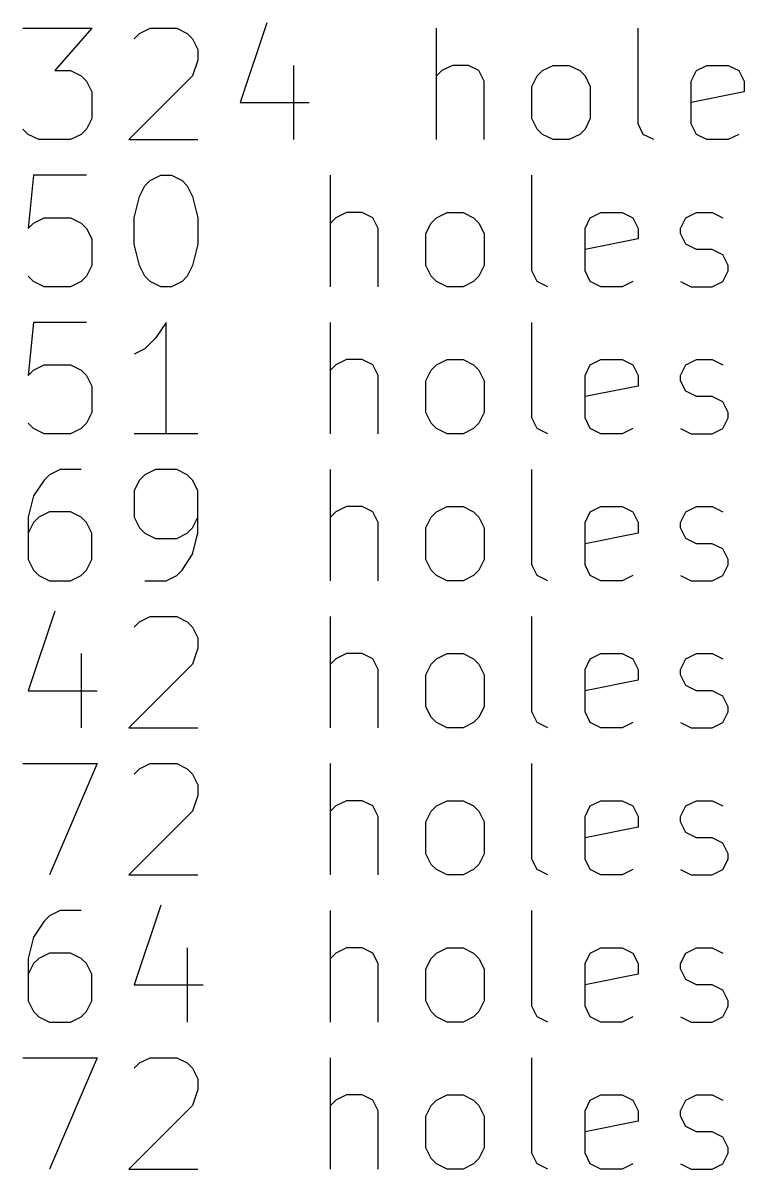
# Model space of a CAD drawing. Extents: x 3 to 18.8, y -15 to -2.7.
# Drawn here: x 4.527 to 5.037, y -14.218 to -13.408 of the extents above; entities that cross this region are included whole.
import ezdxf

# ---------------------------------------------------------------- set-up
doc = ezdxf.new("R2010")
doc.units = 0
doc.header["$MEASUREMENT"] = 0
doc.layers.add('BLACK', color=7, linetype='CONTINUOUS')

msp = doc.modelspace()

# ---------------------------------------------------------------- linework, layer by layer
at = {"layer": 'BLACK', "linetype": 'CONTINUOUS'}
for p, q in [((4.52705, -13.4122), (4.57579, -13.4122)), ((4.57579, -13.4122), (4.54955, -13.44219)), ((4.60954, -13.41595), (4.61704, -13.4122)), ((4.61704, -13.4122), (4.63579, -13.4122)), ((4.63579, -13.4122), (4.64328, -13.41595)), ((4.69953, -13.40845), (4.68078, -13.46469)), ((4.81951, -13.49094), (4.81951, -13.4122)), ((4.962, -13.47969), (4.962, -13.4122)), ((4.60579, -13.4197), (4.60954, -13.41595)), ((4.64328, -13.41595), (4.64703, -13.4197)), ((4.64703, -13.4197), (4.65078, -13.4272)), ((4.65078, -13.4272), (4.65078, -13.4347)), ((4.65078, -13.4347), (4.64703, -13.44594)), ((4.71828, -13.43845), (4.71828, -13.49094)), ((4.83076, -13.43845), (4.82326, -13.44219)), ((4.84201, -13.43845), (4.83076, -13.43845)), ((4.84951, -13.44219), (4.84201, -13.43845)), ((4.8945, -13.44219), (4.902, -13.43845)), ((4.902, -13.43845), (4.91325, -13.43845)), ((4.91325, -13.43845), (4.92075, -13.44219)), ((5.00324, -13.44219), (5.01074, -13.43845)), ((5.01074, -13.43845), (5.02574, -13.43845)), ((5.02574, -13.43845), (5.03324, -13.44219)), ((4.54955, -13.44219), (4.5608, -13.44219)), ((4.5608, -13.44219), (4.56829, -13.44594)), ((4.56829, -13.44594), (4.57204, -13.44969)), ((4.64703, -13.44594), (4.60204, -13.49094)), ((4.82326, -13.44219), (4.81951, -13.44594)), ((4.85326, -13.44969), (4.84951, -13.44219)), ((4.887, -13.45344), (4.89075, -13.44594)), ((4.89075, -13.44594), (4.8945, -13.44219)), ((4.92075, -13.44219), (4.9245, -13.44594)), ((4.9245, -13.44594), (4.92825, -13.45344)), ((4.99949, -13.44969), (5.00324, -13.44219)), ((5.03324, -13.44219), (5.03699, -13.44969)), ((4.57204, -13.44969), (4.57579, -13.45719)), ((4.85326, -13.49094), (4.85326, -13.44969)), ((4.887, -13.47594), (4.887, -13.45344)), ((4.92825, -13.45344), (4.92825, -13.47594)), ((4.99949, -13.47969), (4.99949, -13.44969)), ((5.03699, -13.44969), (5.03699, -13.45719)), ((4.57579, -13.45719), (4.57579, -13.47594)), ((5.03699, -13.45719), (4.99949, -13.46469)), ((4.68078, -13.46469), (4.72952, -13.46469)), ((4.57579, -13.47594), (4.57204, -13.48344)), ((4.89075, -13.48344), (4.887, -13.47594)), ((4.92825, -13.47594), (4.9245, -13.48344)), ((4.5308, -13.48719), (4.52705, -13.48344)), ((4.5383, -13.49094), (4.5308, -13.48719)), ((4.56829, -13.48719), (4.5608, -13.49094)), ((4.57204, -13.48344), (4.56829, -13.48719)), ((4.8945, -13.48719), (4.89075, -13.48344)), ((4.902, -13.49094), (4.8945, -13.48719)), ((4.92075, -13.48719), (4.91325, -13.49094)), ((4.9245, -13.48344), (4.92075, -13.48719)), ((4.96574, -13.48719), (4.962, -13.47969)), ((4.97324, -13.49094), (4.96574, -13.48719)), ((5.00324, -13.48719), (4.99949, -13.47969)), ((5.01074, -13.49094), (5.00324, -13.48719)), ((5.03324, -13.48719), (5.02574, -13.49094)), ((4.5608, -13.49094), (4.5383, -13.49094)), ((4.60204, -13.49094), (4.65078, -13.49094)), ((4.91325, -13.49094), (4.902, -13.49094)), ((5.02574, -13.49094), (5.01074, -13.49094)), ((4.53455, -13.51614), (4.5308, -13.55363)), ((4.57204, -13.51614), (4.53455, -13.51614)), ((4.61704, -13.51988), (4.62454, -13.51614)), ((4.62454, -13.51614), (4.63204, -13.51614)), ((4.63204, -13.51614), (4.63954, -13.51988)), ((4.74452, -13.59488), (4.74452, -13.51614)), ((4.887, -13.58363), (4.887, -13.51614)), ((4.60954, -13.53113), (4.61329, -13.52363)), ((4.61329, -13.52363), (4.61704, -13.51988)), ((4.63954, -13.51988), (4.64328, -13.52363)), ((4.64328, -13.52363), (4.64703, -13.53113)), ((4.60579, -13.54613), (4.60954, -13.53113)), ((4.64703, -13.53113), (4.65078, -13.54613)), ((4.75577, -13.54238), (4.74827, -13.54613)), ((4.76702, -13.54238), (4.75577, -13.54238)), ((4.77452, -13.54613), (4.76702, -13.54238)), ((4.81951, -13.54613), (4.82701, -13.54238)), ((4.82701, -13.54238), (4.83826, -13.54238)), ((4.83826, -13.54238), (4.84576, -13.54613)), ((4.92825, -13.54613), (4.93575, -13.54238)), ((4.93575, -13.54238), (4.95075, -13.54238)), ((4.95075, -13.54238), (4.95825, -13.54613)), ((4.99574, -13.54613), (5.00324, -13.54238)), ((5.00324, -13.54238), (5.01449, -13.54238)), ((5.01449, -13.54238), (5.02199, -13.54613)), ((4.5308, -13.55363), (4.53455, -13.54988)), ((4.53455, -13.54988), (4.54205, -13.54613)), ((4.54205, -13.54613), (4.5608, -13.54613)), ((4.5608, -13.54613), (4.56829, -13.54988)), ((4.56829, -13.54988), (4.57204, -13.55363)), ((4.60579, -13.56488), (4.60579, -13.54613)), ((4.65078, -13.54613), (4.65078, -13.56488)), ((4.74827, -13.54613), (4.74452, -13.54988)), ((4.77827, -13.55363), (4.77452, -13.54613)), ((4.81201, -13.55738), (4.81576, -13.54988)), ((4.81576, -13.54988), (4.81951, -13.54613)), ((4.84576, -13.54613), (4.84951, -13.54988)), ((4.84951, -13.54988), (4.85326, -13.55738)), ((4.9245, -13.55363), (4.92825, -13.54613)), ((4.95825, -13.54613), (4.962, -13.55363)), ((4.99199, -13.55363), (4.99574, -13.54613)), ((4.57204, -13.55363), (4.57579, -13.56113)), ((4.77827, -13.59488), (4.77827, -13.55363)), ((4.81201, -13.57988), (4.81201, -13.55738)), ((4.85326, -13.55738), (4.85326, -13.57988)), ((4.9245, -13.58363), (4.9245, -13.55363)), ((4.962, -13.55363), (4.962, -13.56113)), ((4.99199, -13.55738), (4.99199, -13.55363)), ((4.99574, -13.56488), (4.99199, -13.55738)), ((4.57579, -13.56113), (4.57579, -13.57988)), ((4.60954, -13.57988), (4.60579, -13.56488)), ((4.65078, -13.56488), (4.64703, -13.57988)), ((4.962, -13.56113), (4.9245, -13.56863)), ((5.00324, -13.56863), (4.99574, -13.56488)), ((5.01449, -13.56863), (5.00324, -13.56863)), ((5.02199, -13.57238), (5.01449, -13.56863)), ((5.02574, -13.57988), (5.02199, -13.57238)), ((4.57579, -13.57988), (4.57204, -13.58738)), ((4.61329, -13.58738), (4.60954, -13.57988)), ((4.64703, -13.57988), (4.64328, -13.58738)), ((4.81576, -13.58738), (4.81201, -13.57988)), ((4.85326, -13.57988), (4.84951, -13.58738)), ((4.89075, -13.59113), (4.887, -13.58363)), ((4.92825, -13.59113), (4.9245, -13.58363)), ((5.02199, -13.59113), (5.02574, -13.58363)), ((5.02574, -13.58363), (5.02574, -13.57988)), ((4.53455, -13.59113), (4.5308, -13.58738)), ((4.54205, -13.59488), (4.53455, -13.59113)), ((4.56829, -13.59113), (4.5608, -13.59488)), ((4.57204, -13.58738), (4.56829, -13.59113)), ((4.61704, -13.59113), (4.61329, -13.58738)), ((4.62454, -13.59488), (4.61704, -13.59113)), ((4.63954, -13.59113), (4.63204, -13.59488)), ((4.64328, -13.58738), (4.63954, -13.59113)), ((4.81951, -13.59113), (4.81576, -13.58738)), ((4.82701, -13.59488), (4.81951, -13.59113)), ((4.84576, -13.59113), (4.83826, -13.59488)), ((4.84951, -13.58738), (4.84576, -13.59113)), ((4.89825, -13.59488), (4.89075, -13.59113)), ((4.93575, -13.59488), (4.92825, -13.59113)), ((4.95825, -13.59113), (4.95075, -13.59488)), ((4.99199, -13.59113), (4.99949, -13.59488)), ((5.01449, -13.59488), (5.02199, -13.59113)), ((4.5608, -13.59488), (4.54205, -13.59488)), ((4.63204, -13.59488), (4.62454, -13.59488)), ((4.83826, -13.59488), (4.82701, -13.59488)), ((4.95075, -13.59488), (4.93575, -13.59488)), ((4.99949, -13.59488), (5.01449, -13.59488)), ((4.53455, -13.62007), (4.5308, -13.65757)), ((4.57204, -13.62007), (4.53455, -13.62007)), ((4.62829, -13.62007), (4.62079, -13.63132)), ((4.62829, -13.69881), (4.62829, -13.62007)), ((4.74452, -13.69881), (4.74452, -13.62007)), ((4.887, -13.68756), (4.887, -13.62007)), ((4.62079, -13.63132), (4.61329, -13.63882)), ((4.61329, -13.63882), (4.60579, -13.64257)), ((4.75577, -13.64632), (4.74827, -13.65007)), ((4.76702, -13.64632), (4.75577, -13.64632)), ((4.77452, -13.65007), (4.76702, -13.64632)), ((4.81951, -13.65007), (4.82701, -13.64632)), ((4.82701, -13.64632), (4.83826, -13.64632)), ((4.83826, -13.64632), (4.84576, -13.65007)), ((4.92825, -13.65007), (4.93575, -13.64632)), ((4.93575, -13.64632), (4.95075, -13.64632)), ((4.95075, -13.64632), (4.95825, -13.65007)), ((4.99574, -13.65007), (5.00324, -13.64632)), ((5.00324, -13.64632), (5.01449, -13.64632)), ((5.01449, -13.64632), (5.02199, -13.65007)), ((4.5308, -13.65757), (4.53455, -13.65382)), ((4.53455, -13.65382), (4.54205, -13.65007)), ((4.54205, -13.65007), (4.5608, -13.65007)), ((4.5608, -13.65007), (4.56829, -13.65382)), ((4.56829, -13.65382), (4.57204, -13.65757)), ((4.74827, -13.65007), (4.74452, -13.65382)), ((4.77827, -13.65757), (4.77452, -13.65007)), ((4.81201, -13.66132), (4.81576, -13.65382)), ((4.81576, -13.65382), (4.81951, -13.65007)), ((4.84576, -13.65007), (4.84951, -13.65382)), ((4.84951, -13.65382), (4.85326, -13.66132)), ((4.9245, -13.65757), (4.92825, -13.65007)), ((4.95825, -13.65007), (4.962, -13.65757)), ((4.99199, -13.65757), (4.99574, -13.65007)), ((4.57204, -13.65757), (4.57579, -13.66507)), ((4.57579, -13.66507), (4.57579, -13.68381)), ((4.77827, -13.69881), (4.77827, -13.65757)), ((4.81201, -13.68381), (4.81201, -13.66132)), ((4.85326, -13.66132), (4.85326, -13.68381)), ((4.9245, -13.68756), (4.9245, -13.65757)), ((4.962, -13.66507), (4.9245, -13.67257)), ((4.962, -13.65757), (4.962, -13.66507)), ((4.99199, -13.66132), (4.99199, -13.65757)), ((4.99574, -13.66882), (4.99199, -13.66132)), ((5.00324, -13.67257), (4.99574, -13.66882)), ((5.01449, -13.67257), (5.00324, -13.67257)), ((5.02199, -13.67632), (5.01449, -13.67257)), ((5.02574, -13.68381), (5.02199, -13.67632)), ((4.57579, -13.68381), (4.57204, -13.69131)), ((4.81576, -13.69131), (4.81201, -13.68381)), ((4.85326, -13.68381), (4.84951, -13.69131)), ((4.89075, -13.69506), (4.887, -13.68756)), ((4.92825, -13.69506), (4.9245, -13.68756)), ((5.02199, -13.69506), (5.02574, -13.68756)), ((5.02574, -13.68756), (5.02574, -13.68381)), ((4.53455, -13.69506), (4.5308, -13.69131)), ((4.54205, -13.69881), (4.53455, -13.69506)), ((4.56829, -13.69506), (4.5608, -13.69881)), ((4.57204, -13.69131), (4.56829, -13.69506)), ((4.81951, -13.69506), (4.81576, -13.69131)), ((4.82701, -13.69881), (4.81951, -13.69506)), ((4.84576, -13.69506), (4.83826, -13.69881)), ((4.84951, -13.69131), (4.84576, -13.69506)), ((4.89825, -13.69881), (4.89075, -13.69506)), ((4.93575, -13.69881), (4.92825, -13.69506)), ((4.95825, -13.69506), (4.95075, -13.69881)), ((4.99199, -13.69506), (4.99949, -13.69881)), ((5.01449, -13.69881), (5.02199, -13.69506)), ((4.5608, -13.69881), (4.54205, -13.69881)), ((4.65078, -13.69881), (4.60579, -13.69881)), ((4.83826, -13.69881), (4.82701, -13.69881)), ((4.95075, -13.69881), (4.93575, -13.69881)), ((4.99949, -13.69881), (5.01449, -13.69881)), ((4.5458, -13.72776), (4.54205, -13.73151)), ((4.5533, -13.72401), (4.5458, -13.72776)), ((4.56829, -13.72401), (4.5533, -13.72401)), ((4.61329, -13.72776), (4.60954, -13.73151)), ((4.62079, -13.72401), (4.61329, -13.72776)), ((4.63579, -13.72401), (4.62079, -13.72401)), ((4.64328, -13.72776), (4.63579, -13.72401)), ((4.64703, -13.73151), (4.64328, -13.72776)), ((4.74452, -13.80275), (4.74452, -13.72401)), ((4.887, -13.7915), (4.887, -13.72401)), ((4.54205, -13.73151), (4.53455, -13.74276)), ((4.60954, -13.73151), (4.60579, -13.73901)), ((4.65078, -13.73901), (4.64703, -13.73151)), ((4.53455, -13.74276), (4.5308, -13.75776)), ((4.60579, -13.73901), (4.60579, -13.75776)), ((4.65078, -13.769), (4.65078, -13.73901)), ((4.5458, -13.75401), (4.5383, -13.75776)), ((4.5608, -13.75401), (4.5458, -13.75401)), ((4.56829, -13.75776), (4.5608, -13.75401)), ((4.74827, -13.75401), (4.74452, -13.75776)), ((4.75577, -13.75026), (4.74827, -13.75401)), ((4.76702, -13.75026), (4.75577, -13.75026)), ((4.77452, -13.75401), (4.76702, -13.75026)), ((4.77827, -13.7615), (4.77452, -13.75401)), ((4.81576, -13.75776), (4.81951, -13.75401)), ((4.81951, -13.75401), (4.82701, -13.75026)), ((4.82701, -13.75026), (4.83826, -13.75026)), ((4.83826, -13.75026), (4.84576, -13.75401)), ((4.84576, -13.75401), (4.84951, -13.75776)), ((4.9245, -13.7615), (4.92825, -13.75401)), ((4.92825, -13.75401), (4.93575, -13.75026)), ((4.93575, -13.75026), (4.95075, -13.75026)), ((4.95075, -13.75026), (4.95825, -13.75401)), ((4.95825, -13.75401), (4.962, -13.7615)), ((4.99199, -13.7615), (4.99574, -13.75401)), ((4.99574, -13.75401), (5.00324, -13.75026)), ((5.00324, -13.75026), (5.01449, -13.75026)), ((5.01449, -13.75026), (5.02199, -13.75401)), ((4.5308, -13.75776), (4.5308, -13.78775)), ((4.53455, -13.7615), (4.5308, -13.769)), ((4.5383, -13.75776), (4.53455, -13.7615)), ((4.57204, -13.7615), (4.56829, -13.75776)), ((4.57579, -13.769), (4.57204, -13.7615)), ((4.60579, -13.75776), (4.60954, -13.76525)), ((4.64703, -13.76525), (4.65078, -13.75776)), ((4.77827, -13.80275), (4.77827, -13.7615)), ((4.81201, -13.76525), (4.81576, -13.75776)), ((4.84951, -13.75776), (4.85326, -13.76525)), ((4.9245, -13.7915), (4.9245, -13.7615)), ((4.962, -13.7615), (4.962, -13.769)), ((4.99199, -13.76525), (4.99199, -13.7615)), ((4.57579, -13.78775), (4.57579, -13.769)), ((4.60954, -13.76525), (4.61329, -13.769)), ((4.61329, -13.769), (4.62079, -13.77275)), ((4.63579, -13.77275), (4.64328, -13.769)), ((4.64328, -13.769), (4.64703, -13.76525)), ((4.64703, -13.784), (4.65078, -13.769)), ((4.81201, -13.78775), (4.81201, -13.76525)), ((4.85326, -13.76525), (4.85326, -13.78775)), ((4.962, -13.769), (4.9245, -13.7765)), ((4.99574, -13.77275), (4.99199, -13.76525)), ((4.62079, -13.77275), (4.63579, -13.77275)), ((5.00324, -13.7765), (4.99574, -13.77275)), ((5.01449, -13.7765), (5.00324, -13.7765)), ((5.02199, -13.78025), (5.01449, -13.7765)), ((4.63954, -13.79525), (4.64703, -13.784)), ((5.02574, -13.78775), (5.02199, -13.78025)), ((4.5308, -13.78775), (4.53455, -13.79525)), ((4.57204, -13.79525), (4.57579, -13.78775)), ((4.81576, -13.79525), (4.81201, -13.78775)), ((4.85326, -13.78775), (4.84951, -13.79525)), ((4.89075, -13.799), (4.887, -13.7915)), ((4.92825, -13.799), (4.9245, -13.7915)), ((5.02199, -13.799), (5.02574, -13.7915)), ((5.02574, -13.7915), (5.02574, -13.78775)), ((4.53455, -13.79525), (4.5383, -13.799)), ((4.5383, -13.799), (4.5458, -13.80275)), ((4.5458, -13.80275), (4.5608, -13.80275)), ((4.5608, -13.80275), (4.56829, -13.799)), ((4.56829, -13.799), (4.57204, -13.79525)), ((4.61329, -13.80275), (4.62829, -13.80275)), ((4.62829, -13.80275), (4.63579, -13.799)), ((4.63579, -13.799), (4.63954, -13.79525)), ((4.81951, -13.799), (4.81576, -13.79525)), ((4.82701, -13.80275), (4.81951, -13.799)), ((4.83826, -13.80275), (4.82701, -13.80275)), ((4.84576, -13.799), (4.83826, -13.80275)), ((4.84951, -13.79525), (4.84576, -13.799)), ((4.89825, -13.80275), (4.89075, -13.799)), ((4.93575, -13.80275), (4.92825, -13.799)), ((4.95075, -13.80275), (4.93575, -13.80275)), ((4.95825, -13.799), (4.95075, -13.80275)), ((4.99199, -13.799), (4.99949, -13.80275)), ((4.99949, -13.80275), (5.01449, -13.80275)), ((5.01449, -13.80275), (5.02199, -13.799)), ((4.54955, -13.8242), (4.5308, -13.88044)), ((4.60579, -13.83545), (4.60954, -13.8317)), ((4.60954, -13.8317), (4.61704, -13.82795)), ((4.61704, -13.82795), (4.63579, -13.82795)), ((4.63579, -13.82795), (4.64328, -13.8317)), ((4.64328, -13.8317), (4.64703, -13.83545)), ((4.64703, -13.83545), (4.65078, -13.84294)), ((4.74452, -13.90669), (4.74452, -13.82795)), ((4.887, -13.89544), (4.887, -13.82795)), ((4.65078, -13.84294), (4.65078, -13.85044)), ((4.65078, -13.85044), (4.64703, -13.86169)), ((4.56829, -13.85419), (4.56829, -13.90669)), ((4.74827, -13.85794), (4.74452, -13.86169)), ((4.75577, -13.85419), (4.74827, -13.85794)), ((4.76702, -13.85419), (4.75577, -13.85419)), ((4.77452, -13.85794), (4.76702, -13.85419)), ((4.77827, -13.86544), (4.77452, -13.85794)), ((4.81576, -13.86169), (4.81951, -13.85794)), ((4.81951, -13.85794), (4.82701, -13.85419)), ((4.82701, -13.85419), (4.83826, -13.85419)), ((4.83826, -13.85419), (4.84576, -13.85794)), ((4.84576, -13.85794), (4.84951, -13.86169)), ((4.9245, -13.86544), (4.92825, -13.85794)), ((4.92825, -13.85794), (4.93575, -13.85419)), ((4.93575, -13.85419), (4.95075, -13.85419)), ((4.95075, -13.85419), (4.95825, -13.85794)), ((4.95825, -13.85794), (4.962, -13.86544)), ((4.99199, -13.86544), (4.99574, -13.85794)), ((4.99574, -13.85794), (5.00324, -13.85419)), ((5.00324, -13.85419), (5.01449, -13.85419)), ((5.01449, -13.85419), (5.02199, -13.85794)), ((4.64703, -13.86169), (4.60204, -13.90669)), ((4.77827, -13.90669), (4.77827, -13.86544)), ((4.81201, -13.86919), (4.81576, -13.86169)), ((4.84951, -13.86169), (4.85326, -13.86919)), ((4.9245, -13.89544), (4.9245, -13.86544)), ((4.962, -13.86544), (4.962, -13.87294)), ((4.99199, -13.86919), (4.99199, -13.86544)), ((4.81201, -13.89169), (4.81201, -13.86919)), ((4.85326, -13.86919), (4.85326, -13.89169)), ((4.962, -13.87294), (4.9245, -13.88044)), ((4.99574, -13.87669), (4.99199, -13.86919)), ((4.5308, -13.88044), (4.57954, -13.88044)), ((5.00324, -13.88044), (4.99574, -13.87669)), ((5.01449, -13.88044), (5.00324, -13.88044)), ((5.02199, -13.88419), (5.01449, -13.88044)), ((5.02574, -13.89169), (5.02199, -13.88419)), ((4.81576, -13.89919), (4.81201, -13.89169)), ((4.85326, -13.89169), (4.84951, -13.89919)), ((5.02574, -13.89544), (5.02574, -13.89169)), ((4.81951, -13.90294), (4.81576, -13.89919)), ((4.84951, -13.89919), (4.84576, -13.90294)), ((4.89075, -13.90294), (4.887, -13.89544)), ((4.92825, -13.90294), (4.9245, -13.89544)), ((5.02199, -13.90294), (5.02574, -13.89544)), ((4.60204, -13.90669), (4.65078, -13.90669)), ((4.82701, -13.90669), (4.81951, -13.90294)), ((4.83826, -13.90669), (4.82701, -13.90669)), ((4.84576, -13.90294), (4.83826, -13.90669)), ((4.89825, -13.90669), (4.89075, -13.90294)), ((4.93575, -13.90669), (4.92825, -13.90294)), ((4.95075, -13.90669), (4.93575, -13.90669)), ((4.95825, -13.90294), (4.95075, -13.90669)), ((4.99199, -13.90294), (4.99949, -13.90669)), ((4.99949, -13.90669), (5.01449, -13.90669)), ((5.01449, -13.90669), (5.02199, -13.90294)), ((4.52705, -13.93188), (4.57954, -13.93188)), ((4.57954, -13.93188), (4.5458, -14.01062)), ((4.60954, -13.93563), (4.61704, -13.93188)), ((4.61704, -13.93188), (4.63579, -13.93188)), ((4.63579, -13.93188), (4.64328, -13.93563)), ((4.74452, -14.01062), (4.74452, -13.93188)), ((4.887, -13.99937), (4.887, -13.93188)), ((4.60579, -13.93938), (4.60954, -13.93563)), ((4.64328, -13.93563), (4.64703, -13.93938)), ((4.64703, -13.93938), (4.65078, -13.94688)), ((4.65078, -13.94688), (4.65078, -13.95438)), ((4.65078, -13.95438), (4.64703, -13.96563)), ((4.74827, -13.96188), (4.74452, -13.96563)), ((4.75577, -13.95813), (4.74827, -13.96188)), ((4.76702, -13.95813), (4.75577, -13.95813)), ((4.77452, -13.96188), (4.76702, -13.95813)), ((4.77827, -13.96938), (4.77452, -13.96188)), ((4.81576, -13.96563), (4.81951, -13.96188)), ((4.81951, -13.96188), (4.82701, -13.95813)), ((4.82701, -13.95813), (4.83826, -13.95813)), ((4.83826, -13.95813), (4.84576, -13.96188)), ((4.84576, -13.96188), (4.84951, -13.96563)), ((4.9245, -13.96938), (4.92825, -13.96188)), ((4.92825, -13.96188), (4.93575, -13.95813)), ((4.93575, -13.95813), (4.95075, -13.95813)), ((4.95075, -13.95813), (4.95825, -13.96188)), ((4.95825, -13.96188), (4.962, -13.96938)), ((4.99199, -13.96938), (4.99574, -13.96188)), ((4.99574, -13.96188), (5.00324, -13.95813)), ((5.00324, -13.95813), (5.01449, -13.95813)), ((5.01449, -13.95813), (5.02199, -13.96188)), ((4.64703, -13.96563), (4.60204, -14.01062)), ((4.77827, -14.01062), (4.77827, -13.96938)), ((4.81201, -13.97313), (4.81576, -13.96563)), ((4.81201, -13.99563), (4.81201, -13.97313)), ((4.84951, -13.96563), (4.85326, -13.97313)), ((4.85326, -13.97313), (4.85326, -13.99563)), ((4.9245, -13.99937), (4.9245, -13.96938)), ((4.962, -13.96938), (4.962, -13.97688)), ((4.99199, -13.97313), (4.99199, -13.96938)), ((4.99574, -13.98063), (4.99199, -13.97313)), ((4.962, -13.97688), (4.9245, -13.98438)), ((5.00324, -13.98438), (4.99574, -13.98063)), ((5.01449, -13.98438), (5.00324, -13.98438)), ((5.02199, -13.98813), (5.01449, -13.98438)), ((5.02574, -13.99563), (5.02199, -13.98813)), ((4.81576, -14.00312), (4.81201, -13.99563)), ((4.85326, -13.99563), (4.84951, -14.00312)), ((5.02574, -13.99937), (5.02574, -13.99563)), ((4.81951, -14.00687), (4.81576, -14.00312)), ((4.84951, -14.00312), (4.84576, -14.00687)), ((4.89075, -14.00687), (4.887, -13.99937)), ((4.92825, -14.00687), (4.9245, -13.99937)), ((5.02199, -14.00687), (5.02574, -13.99937)), ((4.60204, -14.01062), (4.65078, -14.01062)), ((4.82701, -14.01062), (4.81951, -14.00687)), ((4.83826, -14.01062), (4.82701, -14.01062)), ((4.84576, -14.00687), (4.83826, -14.01062)), ((4.89825, -14.01062), (4.89075, -14.00687)), ((4.93575, -14.01062), (4.92825, -14.00687)), ((4.95075, -14.01062), (4.93575, -14.01062)), ((4.95825, -14.00687), (4.95075, -14.01062)), ((4.99199, -14.00687), (4.99949, -14.01062)), ((4.99949, -14.01062), (5.01449, -14.01062)), ((5.01449, -14.01062), (5.02199, -14.00687)), ((4.5533, -14.03582), (4.5458, -14.03957)), ((4.56829, -14.03582), (4.5533, -14.03582)), ((4.62454, -14.03207), (4.60579, -14.08831)), ((4.74452, -14.11456), (4.74452, -14.03582)), ((4.887, -14.10331), (4.887, -14.03582)), ((4.54205, -14.04332), (4.53455, -14.05457)), ((4.5458, -14.03957), (4.54205, -14.04332)), ((4.53455, -14.05457), (4.5308, -14.06957)), ((4.64328, -14.06207), (4.64328, -14.11456)), ((4.75577, -14.06207), (4.74827, -14.06582)), ((4.76702, -14.06207), (4.75577, -14.06207)), ((4.77452, -14.06582), (4.76702, -14.06207)), ((4.81951, -14.06582), (4.82701, -14.06207)), ((4.82701, -14.06207), (4.83826, -14.06207)), ((4.83826, -14.06207), (4.84576, -14.06582)), ((4.92825, -14.06582), (4.93575, -14.06207)), ((4.93575, -14.06207), (4.95075, -14.06207)), ((4.95075, -14.06207), (4.95825, -14.06582)), ((4.99574, -14.06582), (5.00324, -14.06207)), ((5.00324, -14.06207), (5.01449, -14.06207)), ((5.01449, -14.06207), (5.02199, -14.06582)), ((4.5308, -14.06957), (4.5308, -14.09956)), ((4.5383, -14.06957), (4.53455, -14.07332)), ((4.5458, -14.06582), (4.5383, -14.06957)), ((4.5608, -14.06582), (4.5458, -14.06582)), ((4.56829, -14.06957), (4.5608, -14.06582)), ((4.57204, -14.07332), (4.56829, -14.06957)), ((4.74827, -14.06582), (4.74452, -14.06957)), ((4.77827, -14.07332), (4.77452, -14.06582)), ((4.81201, -14.07707), (4.81576, -14.06957)), ((4.81576, -14.06957), (4.81951, -14.06582)), ((4.84576, -14.06582), (4.84951, -14.06957)), ((4.84951, -14.06957), (4.85326, -14.07707)), ((4.9245, -14.07332), (4.92825, -14.06582)), ((4.95825, -14.06582), (4.962, -14.07332)), ((4.99199, -14.07332), (4.99574, -14.06582)), ((4.53455, -14.07332), (4.5308, -14.08081)), ((4.57579, -14.08081), (4.57204, -14.07332)), ((4.77827, -14.11456), (4.77827, -14.07332)), ((4.81201, -14.09956), (4.81201, -14.07707)), ((4.85326, -14.07707), (4.85326, -14.09956)), ((4.9245, -14.10331), (4.9245, -14.07332)), ((4.962, -14.07332), (4.962, -14.08081)), ((4.99199, -14.07707), (4.99199, -14.07332)), ((4.99574, -14.08456), (4.99199, -14.07707)), ((4.57579, -14.09956), (4.57579, -14.08081)), ((4.962, -14.08081), (4.9245, -14.08831)), ((5.00324, -14.08831), (4.99574, -14.08456)), ((4.60579, -14.08831), (4.65453, -14.08831)), ((5.01449, -14.08831), (5.00324, -14.08831)), ((5.02199, -14.09206), (5.01449, -14.08831)), ((5.02574, -14.09956), (5.02199, -14.09206)), ((4.5308, -14.09956), (4.53455, -14.10706)), ((4.57204, -14.10706), (4.57579, -14.09956)), ((4.81576, -14.10706), (4.81201, -14.09956)), ((4.85326, -14.09956), (4.84951, -14.10706)), ((5.02574, -14.10331), (5.02574, -14.09956)), ((4.53455, -14.10706), (4.5383, -14.11081)), ((4.5383, -14.11081), (4.5458, -14.11456)), ((4.5608, -14.11456), (4.56829, -14.11081)), ((4.56829, -14.11081), (4.57204, -14.10706)), ((4.81951, -14.11081), (4.81576, -14.10706)), ((4.82701, -14.11456), (4.81951, -14.11081)), ((4.84576, -14.11081), (4.83826, -14.11456)), ((4.84951, -14.10706), (4.84576, -14.11081)), ((4.89075, -14.11081), (4.887, -14.10331)), ((4.89825, -14.11456), (4.89075, -14.11081)), ((4.92825, -14.11081), (4.9245, -14.10331)), ((4.93575, -14.11456), (4.92825, -14.11081)), ((4.95825, -14.11081), (4.95075, -14.11456)), ((4.99199, -14.11081), (4.99949, -14.11456)), ((5.01449, -14.11456), (5.02199, -14.11081)), ((5.02199, -14.11081), (5.02574, -14.10331)), ((4.5458, -14.11456), (4.5608, -14.11456)), ((4.83826, -14.11456), (4.82701, -14.11456)), ((4.95075, -14.11456), (4.93575, -14.11456)), ((4.99949, -14.11456), (5.01449, -14.11456)), ((4.52705, -14.13976), (4.57954, -14.13976)), ((4.57954, -14.13976), (4.5458, -14.2185)), ((4.60954, -14.14351), (4.61704, -14.13976)), ((4.61704, -14.13976), (4.63579, -14.13976)), ((4.63579, -14.13976), (4.64328, -14.14351)), ((4.74452, -14.2185), (4.74452, -14.13976)), ((4.887, -14.20725), (4.887, -14.13976)), ((4.60579, -14.14726), (4.60954, -14.14351)), ((4.64328, -14.14351), (4.64703, -14.14726)), ((4.64703, -14.14726), (4.65078, -14.15476)), ((4.65078, -14.15476), (4.65078, -14.16225)), ((4.65078, -14.16225), (4.64703, -14.1735)), ((4.75577, -14.166), (4.74827, -14.16975)), ((4.76702, -14.166), (4.75577, -14.166)), ((4.77452, -14.16975), (4.76702, -14.166)), ((4.81951, -14.16975), (4.82701, -14.166)), ((4.82701, -14.166), (4.83826, -14.166)), ((4.83826, -14.166), (4.84576, -14.16975)), ((4.92825, -14.16975), (4.93575, -14.166)), ((4.93575, -14.166), (4.95075, -14.166)), ((4.95075, -14.166), (4.95825, -14.16975)), ((4.99574, -14.16975), (5.00324, -14.166)), ((5.00324, -14.166), (5.01449, -14.166)), ((5.01449, -14.166), (5.02199, -14.16975)), ((4.64703, -14.1735), (4.60204, -14.2185)), ((4.74827, -14.16975), (4.74452, -14.1735)), ((4.77827, -14.17725), (4.77452, -14.16975)), ((4.81201, -14.181), (4.81576, -14.1735)), ((4.81576, -14.1735), (4.81951, -14.16975)), ((4.84576, -14.16975), (4.84951, -14.1735)), ((4.84951, -14.1735), (4.85326, -14.181)), ((4.9245, -14.17725), (4.92825, -14.16975)), ((4.95825, -14.16975), (4.962, -14.17725)), ((4.99199, -14.17725), (4.99574, -14.16975)), ((4.77827, -14.2185), (4.77827, -14.17725)), ((4.81201, -14.2035), (4.81201, -14.181)), ((4.85326, -14.181), (4.85326, -14.2035)), ((4.9245, -14.20725), (4.9245, -14.17725)), ((4.962, -14.17725), (4.962, -14.18475)), ((4.99199, -14.181), (4.99199, -14.17725)), ((4.99574, -14.1885), (4.99199, -14.181)), ((4.962, -14.18475), (4.9245, -14.19225)), ((5.00324, -14.19225), (4.99574, -14.1885)), ((5.01449, -14.19225), (5.00324, -14.19225)), ((5.02199, -14.196), (5.01449, -14.19225)), ((5.02574, -14.2035), (5.02199, -14.196)), ((4.81576, -14.211), (4.81201, -14.2035)), ((4.85326, -14.2035), (4.84951, -14.211)), ((4.89075, -14.21475), (4.887, -14.20725)), ((4.92825, -14.21475), (4.9245, -14.20725)), ((5.02199, -14.21475), (5.02574, -14.20725)), ((5.02574, -14.20725), (5.02574, -14.2035)), ((4.81951, -14.21475), (4.81576, -14.211)), ((4.82701, -14.2185), (4.81951, -14.21475)), ((4.84576, -14.21475), (4.83826, -14.2185)), ((4.84951, -14.211), (4.84576, -14.21475)), ((4.89825, -14.2185), (4.89075, -14.21475)), ((4.93575, -14.2185), (4.92825, -14.21475)), ((4.95825, -14.21475), (4.95075, -14.2185)), ((4.99199, -14.21475), (4.99949, -14.2185)), ((5.01449, -14.2185), (5.02199, -14.21475)), ((4.60204, -14.2185), (4.65078, -14.2185)), ((4.83826, -14.2185), (4.82701, -14.2185)), ((4.95075, -14.2185), (4.93575, -14.2185)), ((4.99949, -14.2185), (5.01449, -14.2185))]:
    msp.add_line(p, q, dxfattribs=at)

doc.saveas('drawing.dxf')
